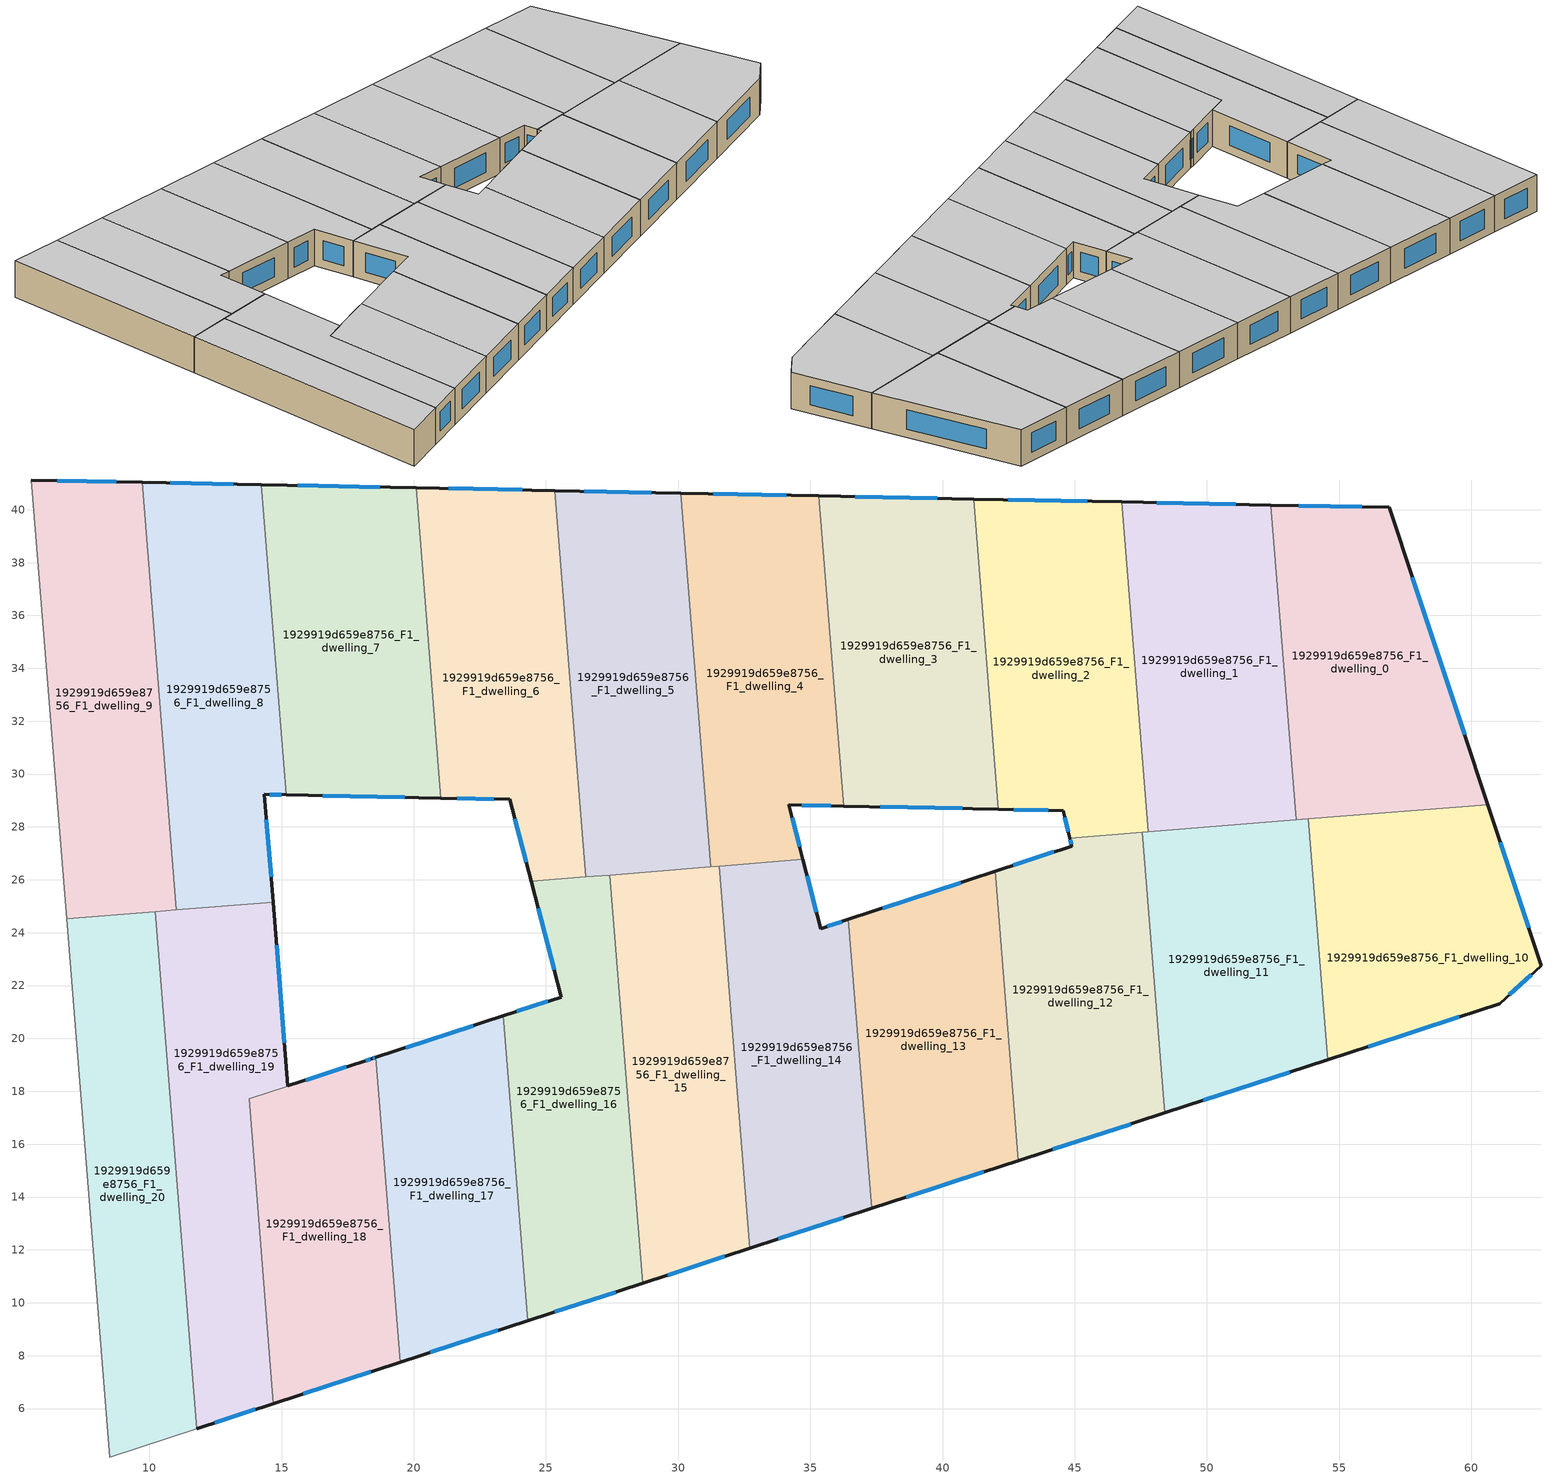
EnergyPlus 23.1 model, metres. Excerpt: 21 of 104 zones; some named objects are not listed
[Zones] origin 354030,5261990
1929919d659e8756_F1_dwelling_0
 floor to 1929919d659e8756_F0_dwelling_0 (EU_floor_Construction): 56.91,40.09 60.63,28.85 53.37,28.27 52.42,40.18 z3
 wall outside (EU_wall_Construction): 60.63,28.85 56.91,40.09 52.42,40.18 z3:6
 wall to 1929919d659e8756_F1_dwelling_1 (EU_wall_Construction): 52.42,40.18 53.37,28.27 z3:6
 wall to 1929919d659e8756_F1_dwelling_10 (EU_wall_Construction): 53.84,28.3 60.63,28.85 z3:6
 wall to 1929919d659e8756_F1_dwelling_11 (EU_wall_Construction): 53.37,28.27 53.84,28.3 z3:6
 window (EU_Window_Construction): 55.85,40.11 53.47,40.16 / 59.75,31.49 57.78,37.45 z3.7:5.3
 ceiling to 1929919d659e8756_F2_dwelling_0 (EU_floor_Construction): 60.63,28.85 56.91,40.09 52.42,40.18 53.37,28.27 z6
1929919d659e8756_F1_dwelling_1
 floor to 1929919d659e8756_F0_dwelling_1 (EU_floor_Construction): 52.42,40.18 53.37,28.27 47.79,27.82 46.79,40.29 z3
 wall outside (EU_wall_Construction): 52.42,40.18 46.79,40.29 z3:6
 wall to 1929919d659e8756_F1_dwelling_2 (EU_wall_Construction): 46.79,40.29 47.79,27.82 z3:6
 wall to 1929919d659e8756_F1_dwelling_11 (EU_wall_Construction): 47.79,27.82 53.37,28.27 z3:6
 window (EU_Window_Construction): 51.1,40.21 48.11,40.27 z3.7:5.3
 ceiling to 1929919d659e8756_F2_dwelling_1 (EU_floor_Construction): 53.37,28.27 52.42,40.18 46.79,40.29 47.79,27.82 z6
1929919d659e8756_F1_dwelling_10
 floor to 1929919d659e8756_F0_dwelling_10 (EU_floor_Construction): 60.63,28.85 62.65,22.75 61.07,21.31 54.57,19.19 53.84,28.3 z3
 wall outside (EU_wall_Construction): 54.57,19.19 61.07,21.31 62.65,22.75 60.63,28.85 z3:6
 wall to 1929919d659e8756_F1_dwelling_11 (EU_wall_Construction): 53.84,28.3 54.57,19.19 z3:6
 window (EU_Window_Construction): 62.17,24.19 61.1,27.42 / 61.44,21.65 62.28,22.42 / 56.1,19.69 59.55,20.82 z3.7:5.3
 ceiling to 1929919d659e8756_F2_dwelling_10 (EU_floor_Construction): 61.07,21.31 62.65,22.75 60.63,28.85 53.84,28.3 54.57,19.19 z6
1929919d659e8756_F1_dwelling_11
 floor to 1929919d659e8756_F0_dwelling_11 (EU_floor_Construction): 53.84,28.3 54.57,19.19 48.42,17.19 47.56,27.8 z3
 wall outside (EU_wall_Construction): 48.42,17.19 54.57,19.19 z3:6
 wall to 1929919d659e8756_F1_dwelling_12 (EU_wall_Construction): 47.56,27.8 48.42,17.19 z3:6
 wall to 1929919d659e8756_F1_dwelling_2 (EU_wall_Construction): 47.79,27.82 47.56,27.8 z3:6
 window (EU_Window_Construction): 49.86,17.66 53.13,18.72 z3.7:5.3
 ceiling to 1929919d659e8756_F2_dwelling_11 (EU_floor_Construction): 54.57,19.19 53.84,28.3 47.56,27.8 48.42,17.19 z6
1929919d659e8756_F1_dwelling_12
 floor to 1929919d659e8756_F0_dwelling_12 (EU_floor_Construction): 47.56,27.8 48.42,17.19 42.87,15.38 41.99,26.32 44.9,27.28 44.82,27.58 z3
 wall outside (EU_wall_Construction): 44.82,27.58 44.9,27.28 41.99,26.32 / 42.87,15.38 48.42,17.19 z3:6
 wall to 1929919d659e8756_F1_dwelling_13 (EU_wall_Construction): 41.99,26.32 42.87,15.38 z3:6
 wall to 1929919d659e8756_F1_dwelling_2 (EU_wall_Construction): 47.56,27.8 44.82,27.58 z3:6
 window (EU_Window_Construction): 44.84,27.51 44.88,27.35 / 44.17,15.8 47.11,16.76 / 44.21,27.05 42.67,26.55 z3.7:5.3
 ceiling to 1929919d659e8756_F2_dwelling_12 (EU_floor_Construction): 48.42,17.19 47.56,27.8 44.82,27.58 44.9,27.28 41.99,26.32 42.87,15.38 z6
1929919d659e8756_F1_dwelling_13
 floor to 1929919d659e8756_F0_dwelling_13 (EU_floor_Construction): 41.99,26.32 42.87,15.38 37.32,13.57 36.44,24.5 z3
 wall outside (EU_wall_Construction): 37.32,13.57 42.87,15.38 / 41.99,26.32 36.44,24.5 z3:6
 wall to 1929919d659e8756_F1_dwelling_14 (EU_wall_Construction): 36.44,24.5 37.32,13.57 z3:6
 window (EU_Window_Construction): 38.62,13.99 41.57,14.95 / 40.69,25.9 37.75,24.93 z3.7:5.3
 ceiling to 1929919d659e8756_F2_dwelling_13 (EU_floor_Construction): 42.87,15.38 41.99,26.32 36.44,24.5 37.32,13.57 z6
1929919d659e8756_F1_dwelling_14
 floor to 1929919d659e8756_F0_dwelling_14 (EU_floor_Construction): 36.44,24.5 37.32,13.57 32.71,12.06 31.55,26.51 34.72,26.77 35.39,24.16 z3
 wall outside (EU_wall_Construction): 36.44,24.5 35.39,24.16 34.72,26.77 / 32.71,12.06 37.32,13.57 z3:6
 wall to 1929919d659e8756_F1_dwelling_15 (EU_wall_Construction): 31.55,26.51 32.71,12.06 z3:6
 wall to 1929919d659e8756_F1_dwelling_4 (EU_wall_Construction): 34.72,26.77 31.55,26.51 z3:6
 window (EU_Window_Construction): 35.23,24.77 34.87,26.16 / 36.2,24.42 35.64,24.24 / 33.8,12.42 36.24,13.21 z3.7:5.3
 ceiling to 1929919d659e8756_F2_dwelling_14 (EU_floor_Construction): 37.32,13.57 36.44,24.5 35.39,24.16 34.72,26.77 31.55,26.51 32.71,12.06 z6
1929919d659e8756_F1_dwelling_15
 floor to 1929919d659e8756_F0_dwelling_15 (EU_floor_Construction): 31.55,26.51 32.71,12.06 28.65,10.74 27.41,26.18 z3
 wall outside (EU_wall_Construction): 28.65,10.74 32.71,12.06 z3:6
 wall to 1929919d659e8756_F1_dwelling_16 (EU_wall_Construction): 27.41,26.18 28.65,10.74 z3:6
 wall to 1929919d659e8756_F1_dwelling_5 (EU_wall_Construction): 31.24,26.49 27.41,26.18 z3:6
 wall to 1929919d659e8756_F1_dwelling_4 (EU_wall_Construction): 31.55,26.52 31.24,26.49 z3:6
 window (EU_Window_Construction): 29.61,11.05 31.76,11.75 z3.7:5.3
 ceiling to 1929919d659e8756_F2_dwelling_15 (EU_floor_Construction): 32.71,12.06 31.55,26.51 27.41,26.18 28.65,10.74 z6
1929919d659e8756_F1_dwelling_16
 floor to 1929919d659e8756_F0_dwelling_16 (EU_floor_Construction): 27.41,26.18 28.65,10.74 24.31,9.32 23.39,20.85 25.57,21.57 24.44,25.94 z3
 wall outside (EU_wall_Construction): 24.44,25.94 25.57,21.57 23.39,20.85 / 24.31,9.32 28.65,10.74 z3:6
 wall to 1929919d659e8756_F1_dwelling_17 (EU_wall_Construction): 23.39,20.85 24.31,9.32 z3:6
 wall to 1929919d659e8756_F1_dwelling_6 (EU_wall_Construction): 26.5,26.11 24.44,25.94 z3:6
 wall to 1929919d659e8756_F1_dwelling_5 (EU_wall_Construction): 27.41,26.18 26.51,26.11 z3:6
 window (EU_Window_Construction): 24.71,24.92 25.31,22.59 / 25.33,9.66 27.63,10.41 / 25.06,21.4 23.9,21.02 z3.7:5.3
 ceiling to 1929919d659e8756_F2_dwelling_16 (EU_floor_Construction): 28.65,10.74 27.41,26.18 24.44,25.94 25.57,21.57 23.39,20.85 24.31,9.32 z6
1929919d659e8756_F1_dwelling_17
 floor to 1929919d659e8756_F0_dwelling_17 (EU_floor_Construction): 23.39,20.85 24.31,9.32 19.49,7.75 18.56,19.28 z3
 wall outside (EU_wall_Construction): 19.49,7.75 24.31,9.32 / 23.39,20.85 18.56,19.28 z3:6
 wall to 1929919d659e8756_F1_dwelling_18 (EU_wall_Construction): 18.56,19.28 19.49,7.75 z3:6
 window (EU_Window_Construction): 20.62,8.12 23.18,8.95 / 22.25,20.49 19.7,19.65 z3.7:5.3
 ceiling to 1929919d659e8756_F2_dwelling_17 (EU_floor_Construction): 24.31,9.32 23.39,20.85 18.56,19.28 19.49,7.75 z6
1929919d659e8756_F1_dwelling_18
 floor to 1929919d659e8756_F0_dwelling_18 (EU_floor_Construction): 18.56,19.28 19.49,7.75 14.69,6.19 13.77,17.72 15.23,18.2 18.41,19.24 z3
 wall outside (EU_wall_Construction): 18.56,19.28 18.41,19.24 18.12,19.14 15.24,18.2 / 14.69,6.19 19.49,7.75 z3:6
 wall to 1929919d659e8756_F1_dwelling_19 (EU_wall_Construction): 15.23,18.2 13.77,17.72 14.69,6.19 z3:6
 window (EU_Window_Construction): 17.44,18.92 15.92,18.42 / 18.35,19.21 18.19,19.16 / 18.53,19.27 18.45,19.25 / 15.82,6.55 18.36,7.38 z3.7:5.3
 ceiling to 1929919d659e8756_F2_dwelling_18 (EU_floor_Construction): 19.49,7.75 18.56,19.28 18.41,19.24 15.23,18.2 13.77,17.72 14.69,6.19 z6
1929919d659e8756_F1_dwelling_19
 floor to 1929919d659e8756_F0_dwelling_19 (EU_floor_Construction): 14.67,25.16 15.23,18.2 13.77,17.72 14.69,6.19 11.78,5.24 10.21,24.8 z3
 wall outside (EU_wall_Construction): 15.23,18.2 14.67,25.16 / 11.78,5.24 14.69,6.19 z3:6
 wall to 1929919d659e8756_F1_dwelling_20 (EU_wall_Construction): 10.21,24.8 11.78,5.24 z3:6
 wall to 1929919d659e8756_F1_dwelling_8 (EU_wall_Construction): 14.67,25.16 11.02,24.87 z3:6
 wall to 1929919d659e8756_F1_dwelling_9 (EU_wall_Construction): 11.02,24.87 10.21,24.8 z3:6
 window (EU_Window_Construction): 15.1,19.83 14.81,23.53 / 12.46,5.46 14.01,5.96 z3.7:5.3
 ceiling to 1929919d659e8756_F2_dwelling_19 (EU_floor_Construction): 14.69,6.19 13.77,17.72 15.23,18.2 14.67,25.16 10.21,24.8 11.78,5.24 z6
1929919d659e8756_F1_dwelling_2
 floor to 1929919d659e8756_F0_dwelling_2 (EU_floor_Construction): 46.79,40.29 47.79,27.82 44.82,27.58 44.57,28.62 42.11,28.67 41.17,40.41 z3
 wall outside (EU_wall_Construction): 42.11,28.67 44.57,28.62 44.82,27.58 / 46.79,40.29 41.17,40.41 z3:6
 wall to 1929919d659e8756_F1_dwelling_3 (EU_wall_Construction): 41.17,40.41 42.11,28.67 z3:6
 window (EU_Window_Construction): 44.63,28.38 44.76,27.82 / 42.69,28.66 43.99,28.63 / 45.47,40.32 42.49,40.38 z3.7:5.3
 ceiling to 1929919d659e8756_F2_dwelling_2 (EU_floor_Construction): 47.79,27.82 46.79,40.29 41.17,40.41 42.11,28.67 44.57,28.62 44.82,27.58 z6
1929919d659e8756_F1_dwelling_20
 floor to 1929919d659e8756_F0_dwelling_20 (EU_floor_Construction): 10.21,24.8 11.78,5.24 8.5,4.17 6.86,24.53 z3
 wall adiabatic (EU_wall_Construction): 6.86,24.53 8.5,4.17 11.78,5.24 z3:6
 wall to 1929919d659e8756_F1_dwelling_9 (EU_wall_Construction): 10.21,24.8 6.86,24.53 z3:6
 ceiling to 1929919d659e8756_F2_dwelling_20 (EU_floor_Construction): 11.78,5.24 10.21,24.8 6.86,24.53 8.5,4.17 z6
1929919d659e8756_F1_dwelling_3
 floor to 1929919d659e8756_F0_dwelling_3 (EU_floor_Construction): 41.17,40.41 42.11,28.67 36.27,28.79 35.32,40.52 z3
 wall outside (EU_wall_Construction): 41.17,40.41 35.32,40.52 / 36.27,28.79 42.11,28.67 z3:6
 wall to 1929919d659e8756_F1_dwelling_4 (EU_wall_Construction): 35.32,40.52 36.27,28.79 z3:6
 window (EU_Window_Construction): 39.8,40.43 36.7,40.5 / 37.64,28.76 40.74,28.7 z3.7:5.3
 ceiling to 1929919d659e8756_F2_dwelling_3 (EU_floor_Construction): 42.11,28.67 41.17,40.41 35.32,40.52 36.27,28.79 z6
1929919d659e8756_F1_dwelling_4
 floor to 1929919d659e8756_F0_dwelling_4 (EU_floor_Construction): 35.32,40.52 36.27,28.79 34.18,28.83 34.72,26.77 31.24,26.49 30.11,40.63 z3
 wall outside (EU_wall_Construction): 34.72,26.77 34.18,28.83 36.27,28.79 / 35.32,40.52 30.11,40.63 z3:6
 wall to 1929919d659e8756_F1_dwelling_5 (EU_wall_Construction): 30.11,40.63 31.24,26.49 z3:6
 window (EU_Window_Construction): 34.59,27.25 34.31,28.35 / 34.1,40.55 31.33,40.6 / 34.67,28.82 35.78,28.8 z3.7:5.3
 ceiling to 1929919d659e8756_F2_dwelling_4 (EU_floor_Construction): 34.72,26.77 34.18,28.83 36.27,28.79 35.32,40.52 30.11,40.63 31.24,26.49 z6
1929919d659e8756_F1_dwelling_5
 floor to 1929919d659e8756_F0_dwelling_5 (EU_floor_Construction): 30.11,40.63 31.24,26.49 26.51,26.11 25.33,40.73 z3
 wall outside (EU_wall_Construction): 30.11,40.63 25.33,40.73 z3:6
 wall to 1929919d659e8756_F1_dwelling_6 (EU_wall_Construction): 25.33,40.73 26.51,26.11 z3:6
 window (EU_Window_Construction): 28.98,40.65 26.45,40.7 z3.7:5.3
 ceiling to 1929919d659e8756_F2_dwelling_5 (EU_floor_Construction): 31.24,26.49 30.11,40.63 25.33,40.73 26.51,26.11 z6
1929919d659e8756_F1_dwelling_6
 floor to 1929919d659e8756_F0_dwelling_6 (EU_floor_Construction): 25.33,40.73 26.51,26.11 24.44,25.94 23.64,29.04 21.03,29.09 20.09,40.83 z3
 wall outside (EU_wall_Construction): 21.03,29.09 23.64,29.04 24.44,25.94 / 25.33,40.73 20.09,40.83 z3:6
 wall to 1929919d659e8756_F1_dwelling_7 (EU_wall_Construction): 20.09,40.83 21.03,29.09 z3:6
 window (EU_Window_Construction): 23.82,28.31 24.25,26.67 / 21.64,29.08 23.02,29.05 / 24.1,40.75 21.32,40.81 z3.7:5.3
 ceiling to 1929919d659e8756_F2_dwelling_6 (EU_floor_Construction): 26.51,26.11 25.33,40.73 20.09,40.83 21.03,29.09 23.64,29.04 24.44,25.94 z6
1929919d659e8756_F1_dwelling_7
 floor to 1929919d659e8756_F0_dwelling_7 (EU_floor_Construction): 20.09,40.83 21.03,29.09 15.18,29.21 14.24,40.95 z3
 wall outside (EU_wall_Construction): 20.09,40.83 14.24,40.95 / 15.18,29.21 21.03,29.09 z3:6
 wall to 1929919d659e8756_F1_dwelling_8 (EU_wall_Construction): 14.24,40.95 15.18,29.21 z3:6
 window (EU_Window_Construction): 18.71,40.86 15.61,40.92 / 16.55,29.19 19.65,29.12 z3.7:5.3
 ceiling to 1929919d659e8756_F2_dwelling_7 (EU_floor_Construction): 21.03,29.09 20.09,40.83 14.24,40.95 15.18,29.21 z6
1929919d659e8756_F1_dwelling_8
 floor to 1929919d659e8756_F0_dwelling_8 (EU_floor_Construction): 14.24,40.95 15.18,29.21 14.35,29.23 14.67,25.16 11.02,24.87 9.72,41.04 z3
 wall outside (EU_wall_Construction): 14.67,25.16 14.35,29.23 15.18,29.21 / 14.24,40.95 9.72,41.04 z3:6
 wall to 1929919d659e8756_F1_dwelling_9 (EU_wall_Construction): 9.72,41.04 11.02,24.87 z3:6
 window (EU_Window_Construction): 14.6,26.12 14.42,28.27 / 13.18,40.97 10.78,41.02 / 14.54,29.23 14.98,29.22 z3.7:5.3
 ceiling to 1929919d659e8756_F2_dwelling_8 (EU_floor_Construction): 14.67,25.16 14.35,29.23 15.18,29.21 14.24,40.95 9.72,41.04 11.02,24.87 z6
1929919d659e8756_F1_dwelling_9
 floor to 1929919d659e8756_F0_dwelling_9 (EU_floor_Construction): 9.72,41.04 11.02,24.87 6.86,24.53 5.53,41.12 z3
 wall outside (EU_wall_Construction): 9.72,41.04 5.53,41.12 z3:6
 wall adiabatic (EU_wall_Construction): 5.53,41.12 6.86,24.53 z3:6
 window (EU_Window_Construction): 8.74,41.06 6.52,41.11 z3.7:5.3
 ceiling to 1929919d659e8756_F2_dwelling_9 (EU_floor_Construction): 11.02,24.87 9.72,41.04 5.53,41.12 6.86,24.53 z6
[Building]
EU S2 Campaign: North Axis=0; Terrain=City; Solar Distribution=FullExterior
[Site:Location]
Budapest.Ferenc.Liszt.Intl.AP: Latitude=47.437; Longitude=19.256; Time Zone=1; Elevation=185
[SizingPeriod:WeatherFileDays]
AnnualSizingPeriod: Begin Month=1; Begin Day of Month=1; End Month=12; End Day of Month=31; Day of Week for Start Day=Monday; Use Weather File Daylight Saving Period=No; Use Weather File Rain and Snow Indicators=No
[MATERIAL]
EU_InternalMass_Material: Roughness=MediumRough; Thickness=0.1; Conductivity=1; Density=1800; Specific Heat=900; Thermal Absorptance=0.9; Solar Absorptance=0.7; Visible Absorptance=0.7
[MATERIAL:NOMASS] Roughness=MediumRough; Thermal Absorptance=0.9; Solar Absorptance=0.7; Visible Absorptance=0.7
Name | Thermal Resistance
EU_wall_NoMass | 0.832559
EU_floor_NoMass | 0.872794
[WINDOWMATERIAL:SIMPLEGLAZINGSYSTEM]
EU_Window_SimpleGlazing: UFactor=2.79869; Solar Heat Gain Coefficient=0.75; Visible Transmittance=0.75
[CONSTRUCTION]
EU_wall_Construction: EU_wall_NoMass
EU_floor_Construction: EU_floor_NoMass
EU_Window_Construction: EU_Window_SimpleGlazing
EU_InternalMass_Construction: EU_InternalMass_Material
[ZONE] Type=1; Multiplier=1; Ceiling Height=autocalculate; Floor Area=autocalculate; Part of Total Floor Area=Yes
Name | Volume
1929919d659e8756_F1_dwelling_0 | 205.592
1929919d659e8756_F1_dwelling_1 | 205.605
1929919d659e8756_F1_dwelling_10 | 186.92
1929919d659e8756_F1_dwelling_11 | 186.933
1929919d659e8756_F1_dwelling_12 | 186.891
1929919d659e8756_F1_dwelling_13 | 186.918
1929919d659e8756_F1_dwelling_14 | 186.924
1929919d659e8756_F1_dwelling_15 | 186.899
1929919d659e8756_F1_dwelling_16 | 186.909
1929919d659e8756_F1_dwelling_17 | 171.301
1929919d659e8756_F1_dwelling_18 | 170.295
1929919d659e8756_F1_dwelling_19 | 204.414
1929919d659e8756_F1_dwelling_2 | 205.606
1929919d659e8756_F1_dwelling_20 | 201.66
1929919d659e8756_F1_dwelling_3 | 205.585
1929919d659e8756_F1_dwelling_4 | 205.604
1929919d659e8756_F1_dwelling_5 | 205.594
1929919d659e8756_F1_dwelling_6 | 205.599
1929919d659e8756_F1_dwelling_7 | 205.608
1929919d659e8756_F1_dwelling_8 | 205.609
1929919d659e8756_F1_dwelling_9 | 205.596
[INTERNALMASS] Construction=EU_InternalMass_Construction
Name | Zone or ZoneList | Surface Area
1929919d659e8756_F1_dwelling_0_EU_InternalMass | 1929919d659e8756_F1_dwelling_0 | 68.5306
1929919d659e8756_F1_dwelling_1_EU_InternalMass | 1929919d659e8756_F1_dwelling_1 | 68.5353
1929919d659e8756_F1_dwelling_2_EU_InternalMass | 1929919d659e8756_F1_dwelling_2 | 68.5353
1929919d659e8756_F1_dwelling_3_EU_InternalMass | 1929919d659e8756_F1_dwelling_3 | 68.5284
1929919d659e8756_F1_dwelling_4_EU_InternalMass | 1929919d659e8756_F1_dwelling_4 | 68.5346
1929919d659e8756_F1_dwelling_5_EU_InternalMass | 1929919d659e8756_F1_dwelling_5 | 68.5313
1929919d659e8756_F1_dwelling_6_EU_InternalMass | 1929919d659e8756_F1_dwelling_6 | 68.533
1929919d659e8756_F1_dwelling_7_EU_InternalMass | 1929919d659e8756_F1_dwelling_7 | 68.5361
1929919d659e8756_F1_dwelling_8_EU_InternalMass | 1929919d659e8756_F1_dwelling_8 | 68.5363
1929919d659e8756_F1_dwelling_9_EU_InternalMass | 1929919d659e8756_F1_dwelling_9 | 68.5321
1929919d659e8756_F1_dwelling_10_EU_InternalMass | 1929919d659e8756_F1_dwelling_10 | 62.3065
1929919d659e8756_F1_dwelling_11_EU_InternalMass | 1929919d659e8756_F1_dwelling_11 | 62.3111
1929919d659e8756_F1_dwelling_12_EU_InternalMass | 1929919d659e8756_F1_dwelling_12 | 62.297
1929919d659e8756_F1_dwelling_13_EU_InternalMass | 1929919d659e8756_F1_dwelling_13 | 62.3061
1929919d659e8756_F1_dwelling_14_EU_InternalMass | 1929919d659e8756_F1_dwelling_14 | 62.3081
1929919d659e8756_F1_dwelling_15_EU_InternalMass | 1929919d659e8756_F1_dwelling_15 | 62.2995
1929919d659e8756_F1_dwelling_16_EU_InternalMass | 1929919d659e8756_F1_dwelling_16 | 62.3031
1929919d659e8756_F1_dwelling_17_EU_InternalMass | 1929919d659e8756_F1_dwelling_17 | 57.103
1929919d659e8756_F1_dwelling_18_EU_InternalMass | 1929919d659e8756_F1_dwelling_18 | 56.7688
1929919d659e8756_F1_dwelling_19_EU_InternalMass | 1929919d659e8756_F1_dwelling_19 | 68.1336
1929919d659e8756_F1_dwelling_20_EU_InternalMass | 1929919d659e8756_F1_dwelling_20 | 67.2261
[OTHEREQUIPMENT] Fuel Type=Electricity; Design Level Calculation Method=Watts/Area; Power per Zone Floor Area=1; Fraction Latent=0; Fraction Radiant=0; Fraction Lost=0; Carbon Dioxide Generation Rate=0; EndUse Subcategory=EU_Step8_InternalGains
Name | Zone or ZoneList or Space or SpaceList | Schedule
EU_Step8_InternalGain_1929919d659e8756_F1_dwelling_0_f000 | 1929919d659e8756_F1_dwelling_0 | EU_Step8_GainSchedule_1929919d659e8756_F1_dwelling_0_f000
EU_Step8_InternalGain_1929919d659e8756_F1_dwelling_1_f000 | 1929919d659e8756_F1_dwelling_1 | EU_Step8_GainSchedule_1929919d659e8756_F1_dwelling_1_f000
EU_Step8_InternalGain_1929919d659e8756_F1_dwelling_2_f000 | 1929919d659e8756_F1_dwelling_2 | EU_Step8_GainSchedule_1929919d659e8756_F1_dwelling_2_f000
EU_Step8_InternalGain_1929919d659e8756_F1_dwelling_3_f000 | 1929919d659e8756_F1_dwelling_3 | EU_Step8_GainSchedule_1929919d659e8756_F1_dwelling_3_f000
EU_Step8_InternalGain_1929919d659e8756_F1_dwelling_4_f000 | 1929919d659e8756_F1_dwelling_4 | EU_Step8_GainSchedule_1929919d659e8756_F1_dwelling_4_f000
EU_Step8_InternalGain_1929919d659e8756_F1_dwelling_5_f000 | 1929919d659e8756_F1_dwelling_5 | EU_Step8_GainSchedule_1929919d659e8756_F1_dwelling_5_f000
EU_Step8_InternalGain_1929919d659e8756_F1_dwelling_6_f000 | 1929919d659e8756_F1_dwelling_6 | EU_Step8_GainSchedule_1929919d659e8756_F1_dwelling_6_f000
EU_Step8_InternalGain_1929919d659e8756_F1_dwelling_7_f000 | 1929919d659e8756_F1_dwelling_7 | EU_Step8_GainSchedule_1929919d659e8756_F1_dwelling_7_f000
EU_Step8_InternalGain_1929919d659e8756_F1_dwelling_8_f000 | 1929919d659e8756_F1_dwelling_8 | EU_Step8_GainSchedule_1929919d659e8756_F1_dwelling_8_f000
EU_Step8_InternalGain_1929919d659e8756_F1_dwelling_9_f000 | 1929919d659e8756_F1_dwelling_9 | EU_Step8_GainSchedule_1929919d659e8756_F1_dwelling_9_f000
EU_Step8_InternalGain_1929919d659e8756_F1_dwelling_10_f000 | 1929919d659e8756_F1_dwelling_10 | EU_Step8_GainSchedule_1929919d659e8756_F1_dwelling_10_f000
EU_Step8_InternalGain_1929919d659e8756_F1_dwelling_11_f000 | 1929919d659e8756_F1_dwelling_11 | EU_Step8_GainSchedule_1929919d659e8756_F1_dwelling_11_f000
EU_Step8_InternalGain_1929919d659e8756_F1_dwelling_12_f000 | 1929919d659e8756_F1_dwelling_12 | EU_Step8_GainSchedule_1929919d659e8756_F1_dwelling_12_f000
EU_Step8_InternalGain_1929919d659e8756_F1_dwelling_13_f000 | 1929919d659e8756_F1_dwelling_13 | EU_Step8_GainSchedule_1929919d659e8756_F1_dwelling_13_f000
EU_Step8_InternalGain_1929919d659e8756_F1_dwelling_14_f000 | 1929919d659e8756_F1_dwelling_14 | EU_Step8_GainSchedule_1929919d659e8756_F1_dwelling_14_f000
EU_Step8_InternalGain_1929919d659e8756_F1_dwelling_15_f000 | 1929919d659e8756_F1_dwelling_15 | EU_Step8_GainSchedule_1929919d659e8756_F1_dwelling_15_f000
EU_Step8_InternalGain_1929919d659e8756_F1_dwelling_16_f000 | 1929919d659e8756_F1_dwelling_16 | EU_Step8_GainSchedule_1929919d659e8756_F1_dwelling_16_f000
EU_Step8_InternalGain_1929919d659e8756_F1_dwelling_17_f000 | 1929919d659e8756_F1_dwelling_17 | EU_Step8_GainSchedule_1929919d659e8756_F1_dwelling_17_f000
EU_Step8_InternalGain_1929919d659e8756_F1_dwelling_18_f000 | 1929919d659e8756_F1_dwelling_18 | EU_Step8_GainSchedule_1929919d659e8756_F1_dwelling_18_f000
EU_Step8_InternalGain_1929919d659e8756_F1_dwelling_19_f000 | 1929919d659e8756_F1_dwelling_19 | EU_Step8_GainSchedule_1929919d659e8756_F1_dwelling_19_f000
EU_Step8_InternalGain_1929919d659e8756_F1_dwelling_20_f000 | 1929919d659e8756_F1_dwelling_20 | EU_Step8_GainSchedule_1929919d659e8756_F1_dwelling_20_f000
[ZONEVENTILATION:DESIGNFLOWRATE] Schedule=EU_AlwaysOn; Design Flow Rate Calculation Method=AirChanges/Hour; Air Changes per Hour=0.475469; Ventilation Type=Natural; Fan Pressure Rise=0; Fan Total Efficiency=1; Constant Term Coefficient=1; Temperature Term Coefficient=0; Velocity Term Coefficient=0; Velocity Squared Term Coefficient=0; Minimum Indoor Temperature=-100; Maximum Indoor Temperature=100; Delta Temperature=-100; Minimum Outdoor Temperature=-100; Maximum Outdoor Temperature=100; Maximum Wind Speed=40
Name | Zone or ZoneList or Space or SpaceList
EU_ConstantAir_1929919d659e8756_F1_dwelling_0 | 1929919d659e8756_F1_dwelling_0
EU_ConstantAir_1929919d659e8756_F1_dwelling_1 | 1929919d659e8756_F1_dwelling_1
EU_ConstantAir_1929919d659e8756_F1_dwelling_2 | 1929919d659e8756_F1_dwelling_2
EU_ConstantAir_1929919d659e8756_F1_dwelling_3 | 1929919d659e8756_F1_dwelling_3
EU_ConstantAir_1929919d659e8756_F1_dwelling_4 | 1929919d659e8756_F1_dwelling_4
EU_ConstantAir_1929919d659e8756_F1_dwelling_5 | 1929919d659e8756_F1_dwelling_5
EU_ConstantAir_1929919d659e8756_F1_dwelling_6 | 1929919d659e8756_F1_dwelling_6
EU_ConstantAir_1929919d659e8756_F1_dwelling_7 | 1929919d659e8756_F1_dwelling_7
EU_ConstantAir_1929919d659e8756_F1_dwelling_8 | 1929919d659e8756_F1_dwelling_8
EU_ConstantAir_1929919d659e8756_F1_dwelling_9 | 1929919d659e8756_F1_dwelling_9
EU_ConstantAir_1929919d659e8756_F1_dwelling_10 | 1929919d659e8756_F1_dwelling_10
EU_ConstantAir_1929919d659e8756_F1_dwelling_11 | 1929919d659e8756_F1_dwelling_11
EU_ConstantAir_1929919d659e8756_F1_dwelling_12 | 1929919d659e8756_F1_dwelling_12
EU_ConstantAir_1929919d659e8756_F1_dwelling_13 | 1929919d659e8756_F1_dwelling_13
EU_ConstantAir_1929919d659e8756_F1_dwelling_14 | 1929919d659e8756_F1_dwelling_14
EU_ConstantAir_1929919d659e8756_F1_dwelling_15 | 1929919d659e8756_F1_dwelling_15
EU_ConstantAir_1929919d659e8756_F1_dwelling_16 | 1929919d659e8756_F1_dwelling_16
EU_ConstantAir_1929919d659e8756_F1_dwelling_17 | 1929919d659e8756_F1_dwelling_17
EU_ConstantAir_1929919d659e8756_F1_dwelling_18 | 1929919d659e8756_F1_dwelling_18
EU_ConstantAir_1929919d659e8756_F1_dwelling_19 | 1929919d659e8756_F1_dwelling_19
EU_ConstantAir_1929919d659e8756_F1_dwelling_20 | 1929919d659e8756_F1_dwelling_20
[HVACTEMPLATE:ZONE:IDEALLOADSAIRSYSTEM] System Availability Schedule=EU_AlwaysOn; Maximum Heating Supply Air Temperature=50; Minimum Cooling Supply Air Temperature=13; Maximum Heating Supply Air Humidity Ratio=0.0156; Minimum Cooling Supply Air Humidity Ratio=0.0077; Heating Limit=NoLimit; Cooling Limit=NoLimit; Heating Availability Schedule=EU_AlwaysOn; Cooling Availability Schedule=EU_CoolingOff; Dehumidification Control Type=ConstantSensibleHeatRatio; Cooling Sensible Heat Ratio=0.7; Dehumidification Setpoint=60; Humidification Control Type=None; Humidification Setpoint=30; Outdoor Air Method=None; Outdoor Air Flow Rate per Person=0.00944; Outdoor Air Flow Rate per Zone Floor Area=0; Outdoor Air Flow Rate per Zone=0; Demand Controlled Ventilation Type=None; Outdoor Air Economizer Type=NoEconomizer; Heat Recovery Type=None; Sensible Heat Recovery Effectiveness=0.7; Latent Heat Recovery Effectiveness=0.65
Name | Template Thermostat
1929919d659e8756_F1_dwelling_0 | EU_HeatOnly_1929919d659e8756_F1_dwelling_0
1929919d659e8756_F1_dwelling_1 | EU_HeatOnly_1929919d659e8756_F1_dwelling_1
1929919d659e8756_F1_dwelling_2 | EU_HeatOnly_1929919d659e8756_F1_dwelling_2
1929919d659e8756_F1_dwelling_3 | EU_HeatOnly_1929919d659e8756_F1_dwelling_3
1929919d659e8756_F1_dwelling_4 | EU_HeatOnly_1929919d659e8756_F1_dwelling_4
1929919d659e8756_F1_dwelling_5 | EU_HeatOnly_1929919d659e8756_F1_dwelling_5
1929919d659e8756_F1_dwelling_6 | EU_HeatOnly_1929919d659e8756_F1_dwelling_6
1929919d659e8756_F1_dwelling_7 | EU_HeatOnly_1929919d659e8756_F1_dwelling_7
1929919d659e8756_F1_dwelling_8 | EU_HeatOnly_1929919d659e8756_F1_dwelling_8
1929919d659e8756_F1_dwelling_9 | EU_HeatOnly_1929919d659e8756_F1_dwelling_9
1929919d659e8756_F1_dwelling_10 | EU_HeatOnly_1929919d659e8756_F1_dwelling_10
1929919d659e8756_F1_dwelling_11 | EU_HeatOnly_1929919d659e8756_F1_dwelling_11
1929919d659e8756_F1_dwelling_12 | EU_HeatOnly_1929919d659e8756_F1_dwelling_12
1929919d659e8756_F1_dwelling_13 | EU_HeatOnly_1929919d659e8756_F1_dwelling_13
1929919d659e8756_F1_dwelling_14 | EU_HeatOnly_1929919d659e8756_F1_dwelling_14
1929919d659e8756_F1_dwelling_15 | EU_HeatOnly_1929919d659e8756_F1_dwelling_15
1929919d659e8756_F1_dwelling_16 | EU_HeatOnly_1929919d659e8756_F1_dwelling_16
1929919d659e8756_F1_dwelling_17 | EU_HeatOnly_1929919d659e8756_F1_dwelling_17
1929919d659e8756_F1_dwelling_18 | EU_HeatOnly_1929919d659e8756_F1_dwelling_18
1929919d659e8756_F1_dwelling_19 | EU_HeatOnly_1929919d659e8756_F1_dwelling_19
1929919d659e8756_F1_dwelling_20 | EU_HeatOnly_1929919d659e8756_F1_dwelling_20
[SIZING:ZONE] Zone Cooling Design Supply Air Temperature Input Method=SupplyAirTemperature; Zone Cooling Design Supply Air Temperature=13; Zone Heating Design Supply Air Temperature Input Method=SupplyAirTemperature; Zone Heating Design Supply Air Temperature=50; Zone Cooling Design Supply Air Humidity Ratio=0.008; Zone Heating Design Supply Air Humidity Ratio=0.008; Cooling Design Air Flow Method=DesignDay; Cooling Design Air Flow Rate=0; Cooling Minimum Air Flow per Zone Floor Area=0.000762; Cooling Minimum Air Flow=0; Cooling Minimum Air Flow Fraction=0.2; Heating Design Air Flow Method=DesignDay; Heating Design Air Flow Rate=0; Heating Maximum Air Flow per Zone Floor Area=0.002032; Heating Maximum Air Flow=0.141576; Heating Maximum Air Flow Fraction=0.3; Account for Dedicated Outdoor Air System=No; Dedicated Outdoor Air System Control Strategy=NeutralSupplyAir; Dedicated Outdoor Air Low Setpoint Temperature for Design=autosize; Dedicated Outdoor Air High Setpoint Temperature for Design=autosize; Zone Load Sizing Method=Sensible Load Only No Latent Load; Zone Latent Cooling Design Supply Air Humidity Ratio Input Method=HumidityRatioDifference; Zone Cooling Design Supply Air Humidity Ratio Difference=0.005; Zone Latent Heating Design Supply Air Humidity Ratio Input Method=HumidityRatioDifference; Zone Humidification Design Supply Air Humidity Ratio Difference=0.005
1929919d659e8756_F1_dwelling_0; 1929919d659e8756_F1_dwelling_1; 1929919d659e8756_F1_dwelling_2; 1929919d659e8756_F1_dwelling_3; 1929919d659e8756_F1_dwelling_4; 1929919d659e8756_F1_dwelling_5; 1929919d659e8756_F1_dwelling_6; 1929919d659e8756_F1_dwelling_7; 1929919d659e8756_F1_dwelling_8; 1929919d659e8756_F1_dwelling_9; 1929919d659e8756_F1_dwelling_10; 1929919d659e8756_F1_dwelling_11; 1929919d659e8756_F1_dwelling_12; 1929919d659e8756_F1_dwelling_13; 1929919d659e8756_F1_dwelling_14; 1929919d659e8756_F1_dwelling_15; 1929919d659e8756_F1_dwelling_16; 1929919d659e8756_F1_dwelling_17; 1929919d659e8756_F1_dwelling_18; 1929919d659e8756_F1_dwelling_19; 1929919d659e8756_F1_dwelling_20
[SCHEDULE:CONSTANT]
Name | Hourly Value
EU_AlwaysOn | 1
EU_CoolingOff | 0
[SCHEDULE:FILE] Column Number=1; Rows to Skip at Top=0; Number of Hours of Data=8760; Column Separator=Comma; Interpolate to Timestep=No; Minutes per Item=60; Adjust Schedule for Daylight Savings=Yes
Name | File
EU_Step8_GainSchedule_1929919d659e8756_F1_dwelling_0_f000 | ../../schedules/1929919d659e8756/1929919d659e8756_F1_dwelling_0_f000_gain.csv
EU_Step8_GainSchedule_1929919d659e8756_F1_dwelling_1_f000 | ../../schedules/1929919d659e8756/1929919d659e8756_F1_dwelling_1_f000_gain.csv
EU_Step8_GainSchedule_1929919d659e8756_F1_dwelling_2_f000 | ../../schedules/1929919d659e8756/1929919d659e8756_F1_dwelling_2_f000_gain.csv
EU_Step8_GainSchedule_1929919d659e8756_F1_dwelling_3_f000 | ../../schedules/1929919d659e8756/1929919d659e8756_F1_dwelling_3_f000_gain.csv
EU_Step8_GainSchedule_1929919d659e8756_F1_dwelling_4_f000 | ../../schedules/1929919d659e8756/1929919d659e8756_F1_dwelling_4_f000_gain.csv
EU_Step8_GainSchedule_1929919d659e8756_F1_dwelling_5_f000 | ../../schedules/1929919d659e8756/1929919d659e8756_F1_dwelling_5_f000_gain.csv
EU_Step8_GainSchedule_1929919d659e8756_F1_dwelling_6_f000 | ../../schedules/1929919d659e8756/1929919d659e8756_F1_dwelling_6_f000_gain.csv
EU_Step8_GainSchedule_1929919d659e8756_F1_dwelling_7_f000 | ../../schedules/1929919d659e8756/1929919d659e8756_F1_dwelling_7_f000_gain.csv
EU_Step8_GainSchedule_1929919d659e8756_F1_dwelling_8_f000 | ../../schedules/1929919d659e8756/1929919d659e8756_F1_dwelling_8_f000_gain.csv
EU_Step8_GainSchedule_1929919d659e8756_F1_dwelling_9_f000 | ../../schedules/1929919d659e8756/1929919d659e8756_F1_dwelling_9_f000_gain.csv
EU_Step8_GainSchedule_1929919d659e8756_F1_dwelling_10_f000 | ../../schedules/1929919d659e8756/1929919d659e8756_F1_dwelling_10_f000_gain.csv
EU_Step8_GainSchedule_1929919d659e8756_F1_dwelling_11_f000 | ../../schedules/1929919d659e8756/1929919d659e8756_F1_dwelling_11_f000_gain.csv
EU_Step8_GainSchedule_1929919d659e8756_F1_dwelling_12_f000 | ../../schedules/1929919d659e8756/1929919d659e8756_F1_dwelling_12_f000_gain.csv
EU_Step8_GainSchedule_1929919d659e8756_F1_dwelling_13_f000 | ../../schedules/1929919d659e8756/1929919d659e8756_F1_dwelling_13_f000_gain.csv
EU_Step8_GainSchedule_1929919d659e8756_F1_dwelling_14_f000 | ../../schedules/1929919d659e8756/1929919d659e8756_F1_dwelling_14_f000_gain.csv
EU_Step8_GainSchedule_1929919d659e8756_F1_dwelling_15_f000 | ../../schedules/1929919d659e8756/1929919d659e8756_F1_dwelling_15_f000_gain.csv
EU_Step8_GainSchedule_1929919d659e8756_F1_dwelling_16_f000 | ../../schedules/1929919d659e8756/1929919d659e8756_F1_dwelling_16_f000_gain.csv
EU_Step8_GainSchedule_1929919d659e8756_F1_dwelling_17_f000 | ../../schedules/1929919d659e8756/1929919d659e8756_F1_dwelling_17_f000_gain.csv
EU_Step8_GainSchedule_1929919d659e8756_F1_dwelling_18_f000 | ../../schedules/1929919d659e8756/1929919d659e8756_F1_dwelling_18_f000_gain.csv
EU_Step8_GainSchedule_1929919d659e8756_F1_dwelling_19_f000 | ../../schedules/1929919d659e8756/1929919d659e8756_F1_dwelling_19_f000_gain.csv
EU_Step8_GainSchedule_1929919d659e8756_F1_dwelling_20_f000 | ../../schedules/1929919d659e8756/1929919d659e8756_F1_dwelling_20_f000_gain.csv
